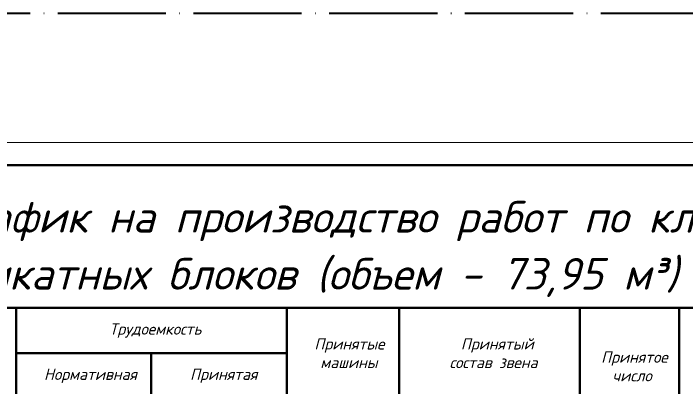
# Model space of a CAD drawing. Header units: millimetres. Extents: x 2279 to 5236, y 896 to 2828.
# Drawn here: x 4064.7 to 4213.9, y 1924.3 to 2007.2 of the extents above; entities that cross this region are included whole.
import ezdxf

# ---------------------------------------------------------------- set-up
doc = ezdxf.new("R2010")
doc.units = ezdxf.units.MM
doc.linetypes.add('ACAD_ISO04W100', pattern=[30, 24, -3, 0, -3])
doc.layers.add('PDF _!!ТОНКАЯ', color=7, linetype='Continuous')
doc.layers.add('PDF _Текст', color=7, linetype='Continuous')
doc.layers.add('ОС', color=1, linetype='Continuous', lineweight=50)
doc.layers.add('Тонкие', color=83, linetype='Continuous', lineweight=15)
doc.styles.add('PDF ISOCPEUR Italic', font='isocpeui.ttf')

msp = doc.modelspace()

# ---------------------------------------------------------------- linework, layer by layer
at = {"color": 242, "linetype": 'ACAD_ISO04W100', "lineweight": 40, "true_color": 0xcd2027}
msp.add_lwpolyline([(3389.53, 1345.78), (4309.17, 1345.78), (4309.17, 2007.21), (3389.53, 2007.21)], close=True, dxfattribs=at)
at = {"layer": 'PDF _!!ТОНКАЯ', "lineweight": 50}
for points in [[(4272.23, 1819.5), (3975.25, 1819.5), (3975.25, 1941.98), (4282.38, 1941.98), (4282.22, 1912), (3975.25, 1912)], [(4065.26, 1941.98), (4065.26, 1819.5)], [(4125.25, 1941.98), (4125.25, 1819.5)], [(4150.22, 1941.98), (4150.22, 1819.5)], [(4190.23, 1941.98), (4190.23, 1819.5)], [(4212.24, 1941.98), (4212.24, 1819.5)], [(4065.26, 1931.99), (4125.25, 1931.99)], [(4095.23, 1931.99), (4095.23, 1819.5)]]:
    msp.add_lwpolyline(points, dxfattribs=at)
at = {"layer": 'ОС', "color": 7}
msp.add_line((3466.22, 1973.64), (4282.22, 1973.64), dxfattribs=at)
at = {"layer": 'Тонкие', "color": 7}
msp.add_line((3446.22, 1978.64), (4287.22, 1978.64), dxfattribs=at)

# ---------------------------------------------------------------- texts
at = {"layer": 'PDF _Текст', "attachment_point": 7, "style": 'PDF ISOCPEUR Italic'}
for s, insert, char_height in [('Календарный график на производство работ по кладке стен', (3985.68, 1956.77), 6.9997), ('из газосиликатных блоков (объем - 73,95 м³)', (4009.22, 1944.41), 6.9997), ('Трудоемкость', (4085.92, 1935.38), 2.4999), ('Принятые', (4131.38, 1932.08), 2.5), ('Принятый', (4163.86, 1932.08), 2.5), ('Принятое', (4194.97, 1929.16), 2.5), ('машины', (4132.7, 1928.64), 2.5), ('состав звена', (4161.36, 1928.64), 2.4999), ('Нормативная', (4071.44, 1925.35), 2.4999), ('Принятая', (4103.82, 1925.35), 2.5), ('число', (4197.47, 1925.72), 2.5)]:
    msp.add_mtext(s, dxfattribs=dict(at, insert=insert, char_height=char_height))

doc.saveas('drawing.dxf')
